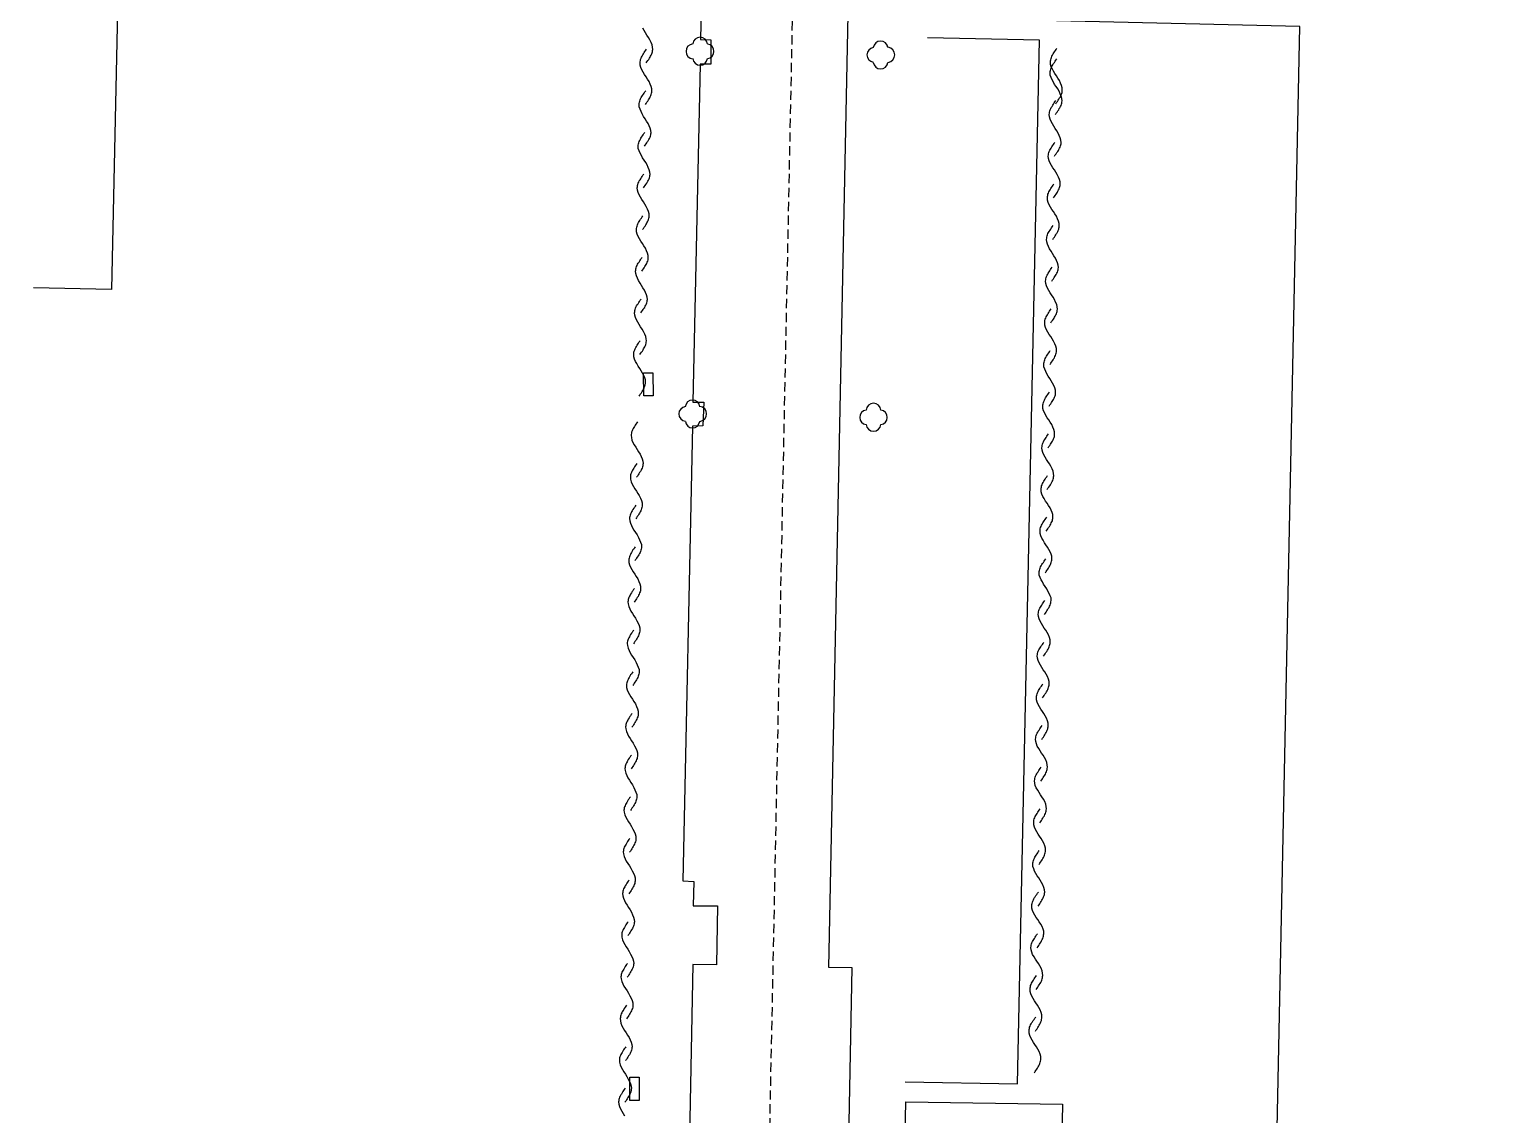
# Model space of a CAD drawing. Header units: millimetres. Extents: x 107999 to 109001, y 146999 to 148001.
# Drawn here: x 108138.5 to 108217.6, y 147233.4 to 147292 of the extents above; entities that cross this region are included whole.
import ezdxf

# ---------------------------------------------------------------- set-up
doc = ezdxf.new("R2010")
doc.units = ezdxf.units.MM
doc.linetypes.add('DASHED', pattern=[0.75, 0.5, -0.25])
for name, color, linetype in [('W0001', 6, 'DASHED'), ('W0008', 7, 'CONTINUOUS'), ('W0100', 7, 'CONTINUOUS'), ('W0300', 7, 'CONTINUOUS'), ('W0310', 3, 'CONTINUOUS'), ('W0471', 7, 'CONTINUOUS')]:
    doc.layers.add(name, color=color, linetype=linetype)

msp = doc.modelspace()

# ---------------------------------------------------------------- linework, layer by layer
at = {"layer": 'W0001', "flags": 128}
msp.add_lwpolyline([(108187.445, 147417.219), (108185.586, 147414.125), (108184.203, 147411.375), (108182.195, 147404.688), (108180.789, 147395.078), (108180.648, 147340.438), (108178.625, 147241.438), (108177.969, 147209.859), (108177.188, 147170.172), (108176.664, 147146.641), (108176.543, 147140.368), (108175.898, 147106.844)], dxfattribs=at)
at = {"layer": 'W0008'}
for points in [[(108180.477, 147184.844), (108181, 147209.828), (108182.289, 147209.797), (108182.914, 147241.359), (108181.656, 147241.375), (108183.266, 147321.266), (108185.156, 147321.203), (108185.414, 147333.156), (108183.523, 147333.188), (108183.68, 147340.328), (108184.914, 147340.266), (108183.68, 147340.328), (108184.93, 147340.266), (108185.586, 147371.641), (108186.188, 147371.625), (108186.672, 147395.016)], [(108175.109, 147309.922), (108174.711, 147291.484), (108175.281, 147291.469), (108175.273, 147290.156), (108174.695, 147290.156), (108174.297, 147271.906), (108174.891, 147271.891), (108174.836, 147270.625), (108174.281, 147270.609), (108173.766, 147246.047), (108174.352, 147246.016), (108174.32, 147244.703), (108175.633, 147244.703), (108175.586, 147241.516), (108174.312, 147241.531), (108173.688, 147209.953)], [(108185.766, 147235.188), (108191.836, 147235.094), (108193.023, 147291.453), (108186.969, 147291.578)]]:
    msp.add_lwpolyline(points, dxfattribs=at)
at = {"layer": 'W0100'}
for points in [[(108190.461, 147216.922), (108185.461, 147217.031), (108185.812, 147234.109), (108194.266, 147233.984), (108194.172, 147229.422), (108205.789, 147229.188), (108207.086, 147292.188), (108187, 147292.656), (108187.383, 147311.281), (108200.266, 147310.984), (108200.164, 147306.031), (108214.836, 147305.719), (108215.016, 147321.078), (108212.078, 147321.109), (108212.555, 147360.688), (108217.555, 147360.625)], [(108138.469, 147321.766), (108143.461, 147321.672), (108143.227, 147310.594), (108143.602, 147310.594), (108142.914, 147277.984), (108138.701, 147278.077)]]:
    msp.add_lwpolyline(points, dxfattribs=at)
at = {"layer": 'W0300'}
for centre, radius, start, end in [((108174.344, 147290.844), 0.409, 96.5819, 263.4181), ((108174.695, 147291.203), 0.401, 6.7098, 173.2902), ((108175.047, 147290.844), 0.393, 276.8428, 83.1572), ((108184.445, 147291), 0.401, 6.7098, 173.2902), ((108174.695, 147290.5), 0.401, 186.7098, 353.2902), ((108184.094, 147290.656), 0.393, 96.8428, 263.1572), ((108184.797, 147290.656), 0.409, 276.5819, 83.4181), ((108184.445, 147290.297), 0.401, 186.7098, 353.2902), ((108173.938, 147271.266), 0.393, 95.7106, 264.2894), ((108174.289, 147271.609), 0.401, 6.7098, 173.2902), ((108174.641, 147271.266), 0.409, 276.5819, 83.4181), ((108183.711, 147271.078), 0.393, 96.8428, 263.1572), ((108184.062, 147271.438), 0.4, 4.4846, 175.5154), ((108184.414, 147271.078), 0.393, 276.8428, 83.1572), ((108174.289, 147270.906), 0.393, 186.8428, 353.1572), ((108184.062, 147270.734), 0.401, 186.7098, 353.2902)]:
    msp.add_arc(centre, radius, start, end, dxfattribs=at)
at = {"layer": 'W0310'}
for points in [[(108171.789, 147290.219), (108171.828, 147290.281), (108171.875, 147290.344), (108171.922, 147290.406), (108171.961, 147290.469), (108171.992, 147290.531), (108172.023, 147290.578), (108172.055, 147290.641), (108172.086, 147290.703), (108172.109, 147290.766), (108172.125, 147290.828), (108172.133, 147290.891), (108172.141, 147290.953), (108172.133, 147291.078), (108172.102, 147291.203), (108172.047, 147291.328), (108171.984, 147291.469), (108171.906, 147291.594), (108171.828, 147291.719), (108171.742, 147291.844), (108171.672, 147291.969), (108171.602, 147292.094)], [(108171.742, 147287.969), (108171.781, 147288.031), (108171.828, 147288.094), (108171.875, 147288.156), (108171.914, 147288.219), (108171.945, 147288.281), (108171.977, 147288.328), (108172.008, 147288.391), (108172.039, 147288.453), (108172.062, 147288.516), (108172.078, 147288.578), (108172.086, 147288.641), (108172.094, 147288.703), (108172.086, 147288.828), (108172.055, 147288.953), (108172, 147289.078), (108171.938, 147289.219), (108171.859, 147289.344), (108171.781, 147289.469), (108171.695, 147289.594), (108171.625, 147289.719), (108171.555, 147289.844), (108171.5, 147289.969), (108171.461, 147290.094), (108171.453, 147290.219), (108171.461, 147290.281), (108171.469, 147290.344), (108171.484, 147290.406), (108171.508, 147290.469), (108171.531, 147290.531), (108171.562, 147290.594), (108171.602, 147290.656), (108171.641, 147290.719), (108171.68, 147290.781), (108171.719, 147290.844), (108171.758, 147290.906), (108171.805, 147290.969)], [(108193.891, 147287.438), (108193.93, 147287.5), (108193.977, 147287.562), (108194.023, 147287.625), (108194.062, 147287.688), (108194.094, 147287.75), (108194.125, 147287.797), (108194.156, 147287.859), (108194.188, 147287.922), (108194.211, 147287.984), (108194.227, 147288.047), (108194.234, 147288.109), (108194.242, 147288.172), (108194.234, 147288.297), (108194.203, 147288.422), (108194.148, 147288.547), (108194.086, 147288.688), (108194.008, 147288.812), (108193.93, 147288.938), (108193.844, 147289.062), (108193.773, 147289.188), (108193.703, 147289.312), (108193.648, 147289.438), (108193.609, 147289.562), (108193.602, 147289.688), (108193.609, 147289.75), (108193.617, 147289.812), (108193.633, 147289.875), (108193.656, 147289.938), (108193.68, 147290), (108193.711, 147290.062), (108193.75, 147290.125), (108193.789, 147290.188), (108193.828, 147290.25), (108193.867, 147290.312), (108193.906, 147290.375), (108193.953, 147290.438)], [(108193.906, 147288.016), (108193.945, 147288.078), (108193.992, 147288.141), (108194.039, 147288.203), (108194.078, 147288.266), (108194.109, 147288.328), (108194.141, 147288.375), (108194.172, 147288.438), (108194.203, 147288.5), (108194.227, 147288.562), (108194.242, 147288.625), (108194.25, 147288.688), (108194.258, 147288.75), (108194.25, 147288.875), (108194.219, 147289), (108194.164, 147289.125), (108194.102, 147289.266), (108194.023, 147289.391), (108193.945, 147289.516), (108193.859, 147289.641), (108193.789, 147289.766), (108193.719, 147289.891), (108193.664, 147290.016), (108193.625, 147290.141), (108193.617, 147290.266), (108193.625, 147290.328), (108193.633, 147290.391), (108193.648, 147290.453), (108193.672, 147290.516), (108193.695, 147290.578), (108193.727, 147290.641), (108193.766, 147290.703), (108193.805, 147290.766), (108193.844, 147290.828), (108193.883, 147290.891), (108193.922, 147290.953), (108193.969, 147291.016)], [(108171.688, 147285.719), (108171.727, 147285.781), (108171.781, 147285.844), (108171.82, 147285.906), (108171.859, 147285.969), (108171.898, 147286.016), (108171.93, 147286.078), (108171.961, 147286.141), (108171.992, 147286.203), (108172.016, 147286.266), (108172.031, 147286.328), (108172.039, 147286.391), (108172.047, 147286.453), (108172.031, 147286.578), (108172, 147286.703), (108171.945, 147286.828), (108171.883, 147286.953), (108171.805, 147287.078), (108171.727, 147287.203), (108171.648, 147287.328), (108171.57, 147287.469), (108171.508, 147287.594), (108171.453, 147287.719), (108171.414, 147287.844), (108171.406, 147287.969), (108171.414, 147288.031), (108171.422, 147288.094), (108171.438, 147288.156), (108171.461, 147288.219), (108171.484, 147288.281), (108171.516, 147288.344), (108171.555, 147288.406), (108171.594, 147288.469), (108171.633, 147288.531), (108171.672, 147288.594), (108171.711, 147288.656), (108171.758, 147288.719)], [(108193.836, 147285.188), (108193.875, 147285.25), (108193.93, 147285.312), (108193.969, 147285.375), (108194.008, 147285.438), (108194.047, 147285.484), (108194.078, 147285.547), (108194.109, 147285.609), (108194.141, 147285.672), (108194.164, 147285.734), (108194.18, 147285.797), (108194.188, 147285.859), (108194.195, 147285.922), (108194.18, 147286.047), (108194.148, 147286.172), (108194.094, 147286.297), (108194.031, 147286.422), (108193.953, 147286.547), (108193.875, 147286.672), (108193.797, 147286.797), (108193.719, 147286.938), (108193.656, 147287.062), (108193.602, 147287.188), (108193.562, 147287.312), (108193.555, 147287.438), (108193.562, 147287.5), (108193.57, 147287.562), (108193.586, 147287.625), (108193.609, 147287.688), (108193.633, 147287.75), (108193.664, 147287.812), (108193.703, 147287.875), (108193.742, 147287.938), (108193.781, 147288), (108193.82, 147288.062), (108193.859, 147288.125), (108193.906, 147288.188)], [(108171.641, 147283.469), (108171.68, 147283.531), (108171.727, 147283.594), (108171.773, 147283.656), (108171.812, 147283.719), (108171.844, 147283.766), (108171.875, 147283.828), (108171.906, 147283.891), (108171.938, 147283.953), (108171.961, 147284.016), (108171.977, 147284.078), (108171.984, 147284.141), (108171.992, 147284.203), (108171.984, 147284.328), (108171.953, 147284.453), (108171.898, 147284.578), (108171.836, 147284.719), (108171.758, 147284.844), (108171.68, 147284.969), (108171.594, 147285.094), (108171.523, 147285.219), (108171.453, 147285.344), (108171.398, 147285.469), (108171.359, 147285.594), (108171.352, 147285.719), (108171.359, 147285.781), (108171.367, 147285.844), (108171.383, 147285.906), (108171.406, 147285.969), (108171.438, 147286.031), (108171.469, 147286.094), (108171.5, 147286.156), (108171.539, 147286.219), (108171.578, 147286.281), (108171.625, 147286.344), (108171.664, 147286.406), (108171.711, 147286.469)], [(108193.789, 147282.938), (108193.828, 147283), (108193.875, 147283.062), (108193.922, 147283.125), (108193.961, 147283.188), (108193.992, 147283.234), (108194.023, 147283.297), (108194.055, 147283.359), (108194.086, 147283.422), (108194.109, 147283.484), (108194.125, 147283.547), (108194.133, 147283.609), (108194.141, 147283.672), (108194.133, 147283.797), (108194.102, 147283.922), (108194.047, 147284.047), (108193.984, 147284.188), (108193.906, 147284.312), (108193.828, 147284.438), (108193.742, 147284.562), (108193.672, 147284.688), (108193.602, 147284.812), (108193.547, 147284.938), (108193.508, 147285.062), (108193.5, 147285.188), (108193.508, 147285.25), (108193.516, 147285.312), (108193.531, 147285.375), (108193.555, 147285.438), (108193.586, 147285.5), (108193.617, 147285.562), (108193.648, 147285.625), (108193.688, 147285.688), (108193.727, 147285.75), (108193.773, 147285.812), (108193.812, 147285.875), (108193.859, 147285.938)], [(108171.594, 147281.219), (108171.633, 147281.281), (108171.68, 147281.344), (108171.727, 147281.406), (108171.766, 147281.469), (108171.797, 147281.531), (108171.828, 147281.578), (108171.859, 147281.641), (108171.891, 147281.703), (108171.914, 147281.766), (108171.93, 147281.828), (108171.938, 147281.891), (108171.945, 147281.953), (108171.938, 147282.078), (108171.906, 147282.203), (108171.852, 147282.328), (108171.789, 147282.469), (108171.711, 147282.594), (108171.633, 147282.719), (108171.547, 147282.844), (108171.477, 147282.969), (108171.406, 147283.094), (108171.352, 147283.219), (108171.312, 147283.344), (108171.305, 147283.469), (108171.312, 147283.531), (108171.32, 147283.594), (108171.336, 147283.656), (108171.359, 147283.719), (108171.383, 147283.781), (108171.414, 147283.844), (108171.453, 147283.906), (108171.492, 147283.969), (108171.531, 147284.031), (108171.57, 147284.094), (108171.609, 147284.156), (108171.656, 147284.219)], [(108193.742, 147280.688), (108193.781, 147280.75), (108193.828, 147280.812), (108193.875, 147280.875), (108193.914, 147280.938), (108193.945, 147281), (108193.977, 147281.047), (108194.008, 147281.109), (108194.039, 147281.172), (108194.062, 147281.234), (108194.078, 147281.297), (108194.086, 147281.359), (108194.094, 147281.422), (108194.086, 147281.547), (108194.055, 147281.672), (108194, 147281.797), (108193.938, 147281.938), (108193.859, 147282.062), (108193.781, 147282.188), (108193.695, 147282.312), (108193.625, 147282.438), (108193.555, 147282.562), (108193.5, 147282.688), (108193.461, 147282.812), (108193.453, 147282.938), (108193.461, 147283), (108193.469, 147283.062), (108193.484, 147283.125), (108193.508, 147283.188), (108193.531, 147283.25), (108193.562, 147283.312), (108193.602, 147283.375), (108193.641, 147283.438), (108193.68, 147283.5), (108193.719, 147283.562), (108193.758, 147283.625), (108193.805, 147283.688)], [(108171.547, 147278.969), (108171.586, 147279.031), (108171.633, 147279.094), (108171.68, 147279.156), (108171.719, 147279.219), (108171.75, 147279.281), (108171.781, 147279.328), (108171.812, 147279.391), (108171.844, 147279.453), (108171.867, 147279.516), (108171.883, 147279.578), (108171.891, 147279.641), (108171.898, 147279.703), (108171.891, 147279.828), (108171.859, 147279.953), (108171.805, 147280.078), (108171.742, 147280.219), (108171.664, 147280.344), (108171.586, 147280.469), (108171.5, 147280.594), (108171.43, 147280.719), (108171.359, 147280.844), (108171.305, 147280.969), (108171.266, 147281.094), (108171.258, 147281.219), (108171.266, 147281.281), (108171.273, 147281.344), (108171.289, 147281.406), (108171.312, 147281.469), (108171.336, 147281.531), (108171.367, 147281.594), (108171.406, 147281.656), (108171.445, 147281.719), (108171.484, 147281.781), (108171.523, 147281.844), (108171.562, 147281.906), (108171.609, 147281.969)], [(108193.688, 147278.438), (108193.727, 147278.5), (108193.781, 147278.562), (108193.82, 147278.625), (108193.859, 147278.688), (108193.898, 147278.734), (108193.93, 147278.797), (108193.961, 147278.859), (108193.992, 147278.922), (108194.016, 147278.984), (108194.031, 147279.047), (108194.039, 147279.109), (108194.047, 147279.172), (108194.031, 147279.297), (108194, 147279.422), (108193.945, 147279.547), (108193.883, 147279.672), (108193.805, 147279.797), (108193.727, 147279.922), (108193.648, 147280.047), (108193.57, 147280.188), (108193.508, 147280.312), (108193.453, 147280.438), (108193.414, 147280.562), (108193.406, 147280.688), (108193.414, 147280.75), (108193.422, 147280.812), (108193.438, 147280.875), (108193.461, 147280.938), (108193.484, 147281), (108193.516, 147281.062), (108193.555, 147281.125), (108193.594, 147281.188), (108193.633, 147281.25), (108193.672, 147281.312), (108193.711, 147281.375), (108193.758, 147281.438)], [(108171.492, 147276.719), (108171.531, 147276.781), (108171.586, 147276.844), (108171.625, 147276.906), (108171.664, 147276.969), (108171.703, 147277.016), (108171.734, 147277.078), (108171.766, 147277.141), (108171.797, 147277.203), (108171.82, 147277.266), (108171.836, 147277.328), (108171.844, 147277.391), (108171.852, 147277.453), (108171.836, 147277.578), (108171.805, 147277.703), (108171.75, 147277.828), (108171.688, 147277.953), (108171.609, 147278.078), (108171.531, 147278.203), (108171.453, 147278.328), (108171.375, 147278.469), (108171.312, 147278.594), (108171.258, 147278.719), (108171.219, 147278.844), (108171.211, 147278.969), (108171.219, 147279.031), (108171.227, 147279.094), (108171.242, 147279.156), (108171.266, 147279.219), (108171.289, 147279.281), (108171.32, 147279.344), (108171.359, 147279.406), (108171.398, 147279.469), (108171.438, 147279.531), (108171.477, 147279.594), (108171.516, 147279.656), (108171.562, 147279.719)], [(108193.641, 147276.188), (108193.68, 147276.25), (108193.727, 147276.312), (108193.773, 147276.375), (108193.812, 147276.438), (108193.844, 147276.484), (108193.875, 147276.547), (108193.906, 147276.609), (108193.938, 147276.672), (108193.961, 147276.734), (108193.977, 147276.797), (108193.984, 147276.859), (108193.992, 147276.922), (108193.984, 147277.047), (108193.953, 147277.172), (108193.898, 147277.297), (108193.836, 147277.438), (108193.758, 147277.562), (108193.68, 147277.688), (108193.594, 147277.812), (108193.523, 147277.938), (108193.453, 147278.062), (108193.398, 147278.188), (108193.359, 147278.312), (108193.352, 147278.438), (108193.359, 147278.5), (108193.367, 147278.562), (108193.383, 147278.625), (108193.406, 147278.688), (108193.438, 147278.75), (108193.469, 147278.812), (108193.5, 147278.875), (108193.539, 147278.938), (108193.578, 147279), (108193.625, 147279.062), (108193.664, 147279.125), (108193.711, 147279.188)], [(108171.445, 147274.469), (108171.484, 147274.531), (108171.531, 147274.594), (108171.578, 147274.656), (108171.617, 147274.719), (108171.648, 147274.781), (108171.68, 147274.828), (108171.711, 147274.891), (108171.742, 147274.953), (108171.766, 147275.016), (108171.781, 147275.078), (108171.789, 147275.141), (108171.797, 147275.203), (108171.789, 147275.328), (108171.758, 147275.453), (108171.703, 147275.578), (108171.641, 147275.719), (108171.562, 147275.844), (108171.484, 147275.969), (108171.398, 147276.094), (108171.328, 147276.219), (108171.258, 147276.344), (108171.203, 147276.469), (108171.164, 147276.594), (108171.156, 147276.719), (108171.164, 147276.781), (108171.172, 147276.844), (108171.188, 147276.906), (108171.211, 147276.969), (108171.234, 147277.031), (108171.266, 147277.094), (108171.305, 147277.156), (108171.344, 147277.219), (108171.383, 147277.281), (108171.422, 147277.344), (108171.461, 147277.406), (108171.508, 147277.469)], [(108193.594, 147273.938), (108193.633, 147274), (108193.68, 147274.062), (108193.727, 147274.125), (108193.766, 147274.188), (108193.797, 147274.25), (108193.828, 147274.297), (108193.859, 147274.359), (108193.891, 147274.422), (108193.914, 147274.484), (108193.93, 147274.547), (108193.938, 147274.609), (108193.945, 147274.672), (108193.938, 147274.797), (108193.906, 147274.922), (108193.852, 147275.047), (108193.789, 147275.188), (108193.711, 147275.312), (108193.633, 147275.438), (108193.547, 147275.562), (108193.477, 147275.688), (108193.406, 147275.812), (108193.352, 147275.938), (108193.312, 147276.062), (108193.305, 147276.188), (108193.312, 147276.25), (108193.32, 147276.312), (108193.336, 147276.375), (108193.359, 147276.438), (108193.383, 147276.5), (108193.414, 147276.562), (108193.453, 147276.625), (108193.492, 147276.688), (108193.531, 147276.75), (108193.57, 147276.812), (108193.609, 147276.875), (108193.656, 147276.938)], [(108171.398, 147272.219), (108171.445, 147272.281), (108171.484, 147272.344), (108171.523, 147272.406), (108171.562, 147272.469), (108171.602, 147272.531), (108171.641, 147272.594), (108171.672, 147272.656), (108171.695, 147272.719), (108171.719, 147272.781), (108171.734, 147272.844), (108171.742, 147272.906), (108171.75, 147272.969), (108171.75, 147273.109), (108171.711, 147273.219), (108171.656, 147273.344), (108171.586, 147273.469), (108171.516, 147273.594), (108171.438, 147273.719), (108171.352, 147273.844), (108171.281, 147273.984), (108171.211, 147274.094), (108171.156, 147274.219), (108171.117, 147274.344), (108171.109, 147274.469), (108171.117, 147274.531), (108171.125, 147274.594), (108171.141, 147274.656), (108171.164, 147274.719), (108171.188, 147274.781), (108171.219, 147274.844), (108171.258, 147274.906), (108171.297, 147274.969), (108171.336, 147275.031), (108171.375, 147275.094), (108171.414, 147275.156), (108171.461, 147275.219)], [(108193.539, 147271.688), (108193.578, 147271.75), (108193.633, 147271.812), (108193.672, 147271.875), (108193.711, 147271.938), (108193.75, 147271.984), (108193.781, 147272.047), (108193.812, 147272.109), (108193.844, 147272.172), (108193.867, 147272.234), (108193.883, 147272.297), (108193.891, 147272.359), (108193.898, 147272.422), (108193.883, 147272.547), (108193.852, 147272.672), (108193.797, 147272.797), (108193.734, 147272.922), (108193.656, 147273.047), (108193.578, 147273.172), (108193.5, 147273.297), (108193.422, 147273.438), (108193.359, 147273.562), (108193.305, 147273.688), (108193.266, 147273.812), (108193.258, 147273.938), (108193.266, 147274), (108193.273, 147274.062), (108193.289, 147274.125), (108193.312, 147274.188), (108193.336, 147274.25), (108193.367, 147274.312), (108193.406, 147274.375), (108193.445, 147274.438), (108193.484, 147274.5), (108193.523, 147274.562), (108193.562, 147274.625), (108193.609, 147274.688)], [(108193.492, 147269.438), (108193.531, 147269.5), (108193.578, 147269.562), (108193.625, 147269.625), (108193.664, 147269.688), (108193.695, 147269.734), (108193.727, 147269.797), (108193.758, 147269.859), (108193.789, 147269.922), (108193.812, 147269.984), (108193.828, 147270.047), (108193.836, 147270.109), (108193.844, 147270.172), (108193.836, 147270.297), (108193.805, 147270.422), (108193.75, 147270.547), (108193.688, 147270.688), (108193.609, 147270.812), (108193.531, 147270.938), (108193.445, 147271.062), (108193.375, 147271.188), (108193.305, 147271.312), (108193.25, 147271.438), (108193.211, 147271.562), (108193.203, 147271.688), (108193.211, 147271.75), (108193.219, 147271.812), (108193.234, 147271.875), (108193.258, 147271.938), (108193.289, 147272), (108193.32, 147272.062), (108193.352, 147272.125), (108193.391, 147272.188), (108193.43, 147272.25), (108193.477, 147272.312), (108193.516, 147272.375), (108193.562, 147272.438)], [(108171.32, 147270.844), (108171.281, 147270.781), (108171.227, 147270.719), (108171.188, 147270.656), (108171.156, 147270.594), (108171.117, 147270.531), (108171.078, 147270.469), (108171.047, 147270.406), (108171.023, 147270.344), (108171, 147270.281), (108170.984, 147270.219), (108170.977, 147270.156), (108170.969, 147270.094), (108170.984, 147269.984), (108171.016, 147269.844), (108171.07, 147269.719), (108171.141, 147269.594), (108171.219, 147269.469), (108171.297, 147269.344), (108171.375, 147269.219), (108171.453, 147269.094), (108171.516, 147268.969), (108171.57, 147268.844), (108171.609, 147268.719), (108171.617, 147268.594), (108171.609, 147268.531), (108171.602, 147268.469), (108171.586, 147268.406), (108171.562, 147268.344), (108171.539, 147268.281), (108171.508, 147268.219), (108171.469, 147268.156), (108171.43, 147268.094), (108171.391, 147268.031), (108171.352, 147267.969), (108171.312, 147267.906), (108171.266, 147267.844)], [(108193.445, 147267.188), (108193.484, 147267.25), (108193.531, 147267.312), (108193.578, 147267.375), (108193.617, 147267.438), (108193.648, 147267.5), (108193.68, 147267.547), (108193.711, 147267.609), (108193.742, 147267.672), (108193.766, 147267.734), (108193.781, 147267.797), (108193.789, 147267.859), (108193.797, 147267.922), (108193.789, 147268.047), (108193.758, 147268.172), (108193.703, 147268.297), (108193.641, 147268.438), (108193.562, 147268.562), (108193.484, 147268.688), (108193.398, 147268.812), (108193.328, 147268.938), (108193.258, 147269.062), (108193.203, 147269.188), (108193.164, 147269.312), (108193.156, 147269.438), (108193.164, 147269.5), (108193.172, 147269.562), (108193.188, 147269.625), (108193.211, 147269.688), (108193.234, 147269.75), (108193.266, 147269.812), (108193.305, 147269.875), (108193.344, 147269.938), (108193.383, 147270), (108193.422, 147270.062), (108193.461, 147270.125), (108193.508, 147270.188)], [(108171.281, 147268.594), (108171.242, 147268.531), (108171.188, 147268.469), (108171.148, 147268.406), (108171.117, 147268.344), (108171.078, 147268.281), (108171.039, 147268.219), (108171.008, 147268.156), (108170.984, 147268.094), (108170.961, 147268.031), (108170.945, 147267.969), (108170.938, 147267.906), (108170.93, 147267.844), (108170.945, 147267.734), (108170.977, 147267.594), (108171.031, 147267.469), (108171.102, 147267.344), (108171.172, 147267.219), (108171.258, 147267.094), (108171.336, 147266.969), (108171.414, 147266.859), (108171.469, 147266.719), (108171.523, 147266.594), (108171.562, 147266.469), (108171.57, 147266.344), (108171.562, 147266.281), (108171.555, 147266.219), (108171.539, 147266.156), (108171.516, 147266.094), (108171.492, 147266.031), (108171.461, 147265.969), (108171.422, 147265.906), (108171.383, 147265.844), (108171.344, 147265.781), (108171.305, 147265.719), (108171.266, 147265.656), (108171.219, 147265.594)], [(108193.391, 147264.938), (108193.438, 147265), (108193.477, 147265.062), (108193.516, 147265.125), (108193.562, 147265.188), (108193.602, 147265.25), (108193.633, 147265.312), (108193.664, 147265.375), (108193.695, 147265.438), (108193.719, 147265.5), (108193.734, 147265.562), (108193.742, 147265.625), (108193.75, 147265.688), (108193.75, 147265.828), (108193.711, 147265.938), (108193.656, 147266.062), (108193.594, 147266.188), (108193.516, 147266.312), (108193.438, 147266.438), (108193.352, 147266.562), (108193.281, 147266.703), (108193.211, 147266.812), (108193.156, 147266.938), (108193.117, 147267.062), (108193.109, 147267.188), (108193.117, 147267.25), (108193.125, 147267.312), (108193.141, 147267.375), (108193.164, 147267.438), (108193.188, 147267.5), (108193.219, 147267.562), (108193.258, 147267.625), (108193.297, 147267.688), (108193.336, 147267.75), (108193.375, 147267.812), (108193.414, 147267.875), (108193.461, 147267.938)], [(108171.234, 147266.344), (108171.188, 147266.281), (108171.148, 147266.219), (108171.109, 147266.172), (108171.07, 147266.109), (108171.031, 147266.031), (108171, 147265.984), (108170.969, 147265.922), (108170.938, 147265.859), (108170.914, 147265.797), (108170.898, 147265.734), (108170.891, 147265.672), (108170.883, 147265.609), (108170.898, 147265.5), (108170.93, 147265.359), (108170.984, 147265.234), (108171.047, 147265.109), (108171.125, 147264.984), (108171.211, 147264.859), (108171.289, 147264.734), (108171.367, 147264.594), (108171.43, 147264.469), (108171.484, 147264.344), (108171.523, 147264.219), (108171.531, 147264.094), (108171.523, 147264.031), (108171.516, 147263.969), (108171.5, 147263.906), (108171.477, 147263.844), (108171.453, 147263.781), (108171.422, 147263.719), (108171.383, 147263.656), (108171.344, 147263.594), (108171.305, 147263.531), (108171.266, 147263.469), (108171.227, 147263.406), (108171.18, 147263.344)], [(108193.344, 147262.688), (108193.391, 147262.75), (108193.43, 147262.812), (108193.469, 147262.875), (108193.508, 147262.938), (108193.547, 147263), (108193.586, 147263.062), (108193.617, 147263.125), (108193.641, 147263.188), (108193.664, 147263.25), (108193.68, 147263.312), (108193.688, 147263.375), (108193.695, 147263.438), (108193.695, 147263.578), (108193.656, 147263.688), (108193.602, 147263.812), (108193.531, 147263.938), (108193.461, 147264.062), (108193.375, 147264.188), (108193.297, 147264.312), (108193.227, 147264.453), (108193.148, 147264.562), (108193.102, 147264.688), (108193.062, 147264.812), (108193.055, 147264.938), (108193.062, 147265), (108193.07, 147265.062), (108193.086, 147265.125), (108193.109, 147265.188), (108193.141, 147265.25), (108193.172, 147265.312), (108193.203, 147265.375), (108193.242, 147265.438), (108193.281, 147265.5), (108193.328, 147265.562), (108193.367, 147265.625), (108193.414, 147265.688)], [(108171.195, 147264.094), (108171.148, 147264.031), (108171.109, 147263.969), (108171.07, 147263.922), (108171.031, 147263.859), (108170.992, 147263.781), (108170.961, 147263.734), (108170.93, 147263.672), (108170.898, 147263.609), (108170.875, 147263.547), (108170.859, 147263.484), (108170.852, 147263.422), (108170.844, 147263.359), (108170.852, 147263.234), (108170.891, 147263.109), (108170.945, 147262.984), (108171.008, 147262.859), (108171.086, 147262.734), (108171.164, 147262.609), (108171.242, 147262.484), (108171.328, 147262.359), (108171.383, 147262.219), (108171.438, 147262.094), (108171.477, 147261.969), (108171.484, 147261.844), (108171.477, 147261.781), (108171.469, 147261.719), (108171.453, 147261.656), (108171.43, 147261.594), (108171.406, 147261.531), (108171.375, 147261.469), (108171.344, 147261.406), (108171.305, 147261.344), (108171.266, 147261.281), (108171.227, 147261.219), (108171.18, 147261.156), (108171.141, 147261.094)], [(108193.297, 147260.438), (108193.344, 147260.5), (108193.383, 147260.562), (108193.422, 147260.625), (108193.461, 147260.688), (108193.5, 147260.75), (108193.539, 147260.812), (108193.57, 147260.875), (108193.594, 147260.938), (108193.617, 147261), (108193.633, 147261.062), (108193.641, 147261.125), (108193.648, 147261.188), (108193.648, 147261.328), (108193.609, 147261.438), (108193.555, 147261.562), (108193.484, 147261.688), (108193.414, 147261.812), (108193.336, 147261.938), (108193.25, 147262.062), (108193.18, 147262.203), (108193.109, 147262.312), (108193.055, 147262.438), (108193.016, 147262.562), (108193.008, 147262.688), (108193.016, 147262.75), (108193.023, 147262.812), (108193.039, 147262.875), (108193.062, 147262.938), (108193.086, 147263), (108193.117, 147263.062), (108193.156, 147263.125), (108193.195, 147263.188), (108193.234, 147263.25), (108193.273, 147263.312), (108193.312, 147263.375), (108193.359, 147263.438)], [(108171.148, 147261.844), (108171.102, 147261.781), (108171.062, 147261.719), (108171.023, 147261.672), (108170.984, 147261.609), (108170.945, 147261.531), (108170.914, 147261.484), (108170.883, 147261.422), (108170.852, 147261.359), (108170.828, 147261.297), (108170.812, 147261.234), (108170.805, 147261.172), (108170.797, 147261.109), (108170.812, 147261), (108170.844, 147260.859), (108170.898, 147260.734), (108170.961, 147260.609), (108171.039, 147260.484), (108171.125, 147260.359), (108171.203, 147260.234), (108171.281, 147260.094), (108171.344, 147259.969), (108171.398, 147259.844), (108171.438, 147259.719), (108171.445, 147259.594), (108171.438, 147259.531), (108171.43, 147259.469), (108171.414, 147259.406), (108171.391, 147259.344), (108171.367, 147259.281), (108171.336, 147259.219), (108171.297, 147259.156), (108171.258, 147259.094), (108171.219, 147259.031), (108171.18, 147258.969), (108171.141, 147258.906), (108171.094, 147258.844)], [(108193.25, 147258.188), (108193.297, 147258.25), (108193.336, 147258.312), (108193.375, 147258.375), (108193.414, 147258.438), (108193.453, 147258.5), (108193.492, 147258.562), (108193.523, 147258.625), (108193.547, 147258.688), (108193.57, 147258.75), (108193.586, 147258.812), (108193.594, 147258.875), (108193.602, 147258.938), (108193.594, 147259.062), (108193.562, 147259.188), (108193.508, 147259.328), (108193.438, 147259.453), (108193.367, 147259.578), (108193.281, 147259.703), (108193.203, 147259.828), (108193.133, 147259.953), (108193.055, 147260.078), (108193.008, 147260.203), (108192.969, 147260.328), (108192.961, 147260.453), (108192.969, 147260.516), (108192.977, 147260.578), (108192.992, 147260.641), (108193.016, 147260.703), (108193.047, 147260.766), (108193.078, 147260.828), (108193.109, 147260.875), (108193.148, 147260.938), (108193.188, 147261), (108193.227, 147261.062), (108193.266, 147261.125), (108193.312, 147261.188)], [(108171.109, 147259.594), (108171.062, 147259.531), (108171.023, 147259.469), (108170.984, 147259.422), (108170.945, 147259.359), (108170.906, 147259.281), (108170.875, 147259.234), (108170.844, 147259.172), (108170.812, 147259.109), (108170.789, 147259.047), (108170.773, 147258.984), (108170.766, 147258.922), (108170.758, 147258.859), (108170.773, 147258.75), (108170.805, 147258.609), (108170.859, 147258.484), (108170.922, 147258.359), (108171, 147258.234), (108171.086, 147258.109), (108171.164, 147257.984), (108171.242, 147257.844), (108171.305, 147257.719), (108171.359, 147257.594), (108171.398, 147257.469), (108171.406, 147257.344), (108171.398, 147257.281), (108171.391, 147257.219), (108171.375, 147257.156), (108171.352, 147257.094), (108171.328, 147257.031), (108171.297, 147256.969), (108171.258, 147256.906), (108171.219, 147256.844), (108171.18, 147256.781), (108171.141, 147256.719), (108171.102, 147256.656), (108171.055, 147256.594)], [(108193.195, 147255.938), (108193.242, 147256), (108193.281, 147256.062), (108193.32, 147256.125), (108193.359, 147256.188), (108193.398, 147256.25), (108193.438, 147256.312), (108193.469, 147256.375), (108193.492, 147256.438), (108193.516, 147256.5), (108193.531, 147256.562), (108193.539, 147256.625), (108193.547, 147256.688), (108193.539, 147256.812), (108193.508, 147256.938), (108193.453, 147257.078), (108193.383, 147257.203), (108193.305, 147257.328), (108193.227, 147257.453), (108193.148, 147257.578), (108193.078, 147257.703), (108193, 147257.828), (108192.945, 147257.953), (108192.914, 147258.078), (108192.906, 147258.203), (108192.914, 147258.266), (108192.922, 147258.328), (108192.938, 147258.391), (108192.961, 147258.453), (108192.992, 147258.516), (108193.023, 147258.578), (108193.055, 147258.641), (108193.094, 147258.688), (108193.133, 147258.75), (108193.18, 147258.812), (108193.219, 147258.875), (108193.266, 147258.938)], [(108171.07, 147257.344), (108171.023, 147257.281), (108170.984, 147257.219), (108170.945, 147257.172), (108170.906, 147257.109), (108170.867, 147257.031), (108170.836, 147256.984), (108170.805, 147256.922), (108170.773, 147256.859), (108170.75, 147256.797), (108170.734, 147256.734), (108170.727, 147256.672), (108170.719, 147256.609), (108170.727, 147256.484), (108170.766, 147256.359), (108170.82, 147256.234), (108170.883, 147256.109), (108170.961, 147255.984), (108171.039, 147255.859), (108171.125, 147255.734), (108171.203, 147255.609), (108171.258, 147255.469), (108171.312, 147255.344), (108171.352, 147255.219), (108171.359, 147255.094), (108171.352, 147255.031), (108171.344, 147254.969), (108171.328, 147254.906), (108171.305, 147254.844), (108171.281, 147254.781), (108171.25, 147254.719), (108171.211, 147254.656), (108171.172, 147254.594), (108171.133, 147254.531), (108171.094, 147254.469), (108171.055, 147254.406), (108171.008, 147254.344)], [(108193.148, 147253.688), (108193.195, 147253.75), (108193.234, 147253.812), (108193.273, 147253.875), (108193.312, 147253.938), (108193.352, 147254), (108193.391, 147254.062), (108193.422, 147254.125), (108193.445, 147254.188), (108193.469, 147254.25), (108193.484, 147254.312), (108193.492, 147254.375), (108193.5, 147254.438), (108193.492, 147254.562), (108193.461, 147254.688), (108193.406, 147254.828), (108193.336, 147254.953), (108193.266, 147255.078), (108193.18, 147255.203), (108193.102, 147255.328), (108193.031, 147255.453), (108192.953, 147255.578), (108192.906, 147255.703), (108192.867, 147255.828), (108192.859, 147255.953), (108192.867, 147256.016), (108192.875, 147256.078), (108192.891, 147256.141), (108192.914, 147256.203), (108192.945, 147256.266), (108192.977, 147256.328), (108193.008, 147256.375), (108193.047, 147256.438), (108193.086, 147256.5), (108193.125, 147256.562), (108193.164, 147256.625), (108193.211, 147256.688)], [(108171.023, 147255.094), (108170.977, 147255.031), (108170.938, 147254.969), (108170.898, 147254.922), (108170.859, 147254.859), (108170.82, 147254.781), (108170.789, 147254.734), (108170.758, 147254.672), (108170.727, 147254.609), (108170.703, 147254.547), (108170.688, 147254.484), (108170.68, 147254.422), (108170.672, 147254.359), (108170.688, 147254.25), (108170.719, 147254.109), (108170.773, 147253.984), (108170.836, 147253.859), (108170.914, 147253.734), (108171, 147253.609), (108171.078, 147253.484), (108171.156, 147253.344), (108171.219, 147253.219), (108171.273, 147253.094), (108171.312, 147252.969), (108171.32, 147252.844), (108171.312, 147252.781), (108171.305, 147252.719), (108171.289, 147252.656), (108171.266, 147252.594), (108171.242, 147252.531), (108171.211, 147252.469), (108171.172, 147252.406), (108171.133, 147252.344), (108171.094, 147252.281), (108171.055, 147252.219), (108171.016, 147252.156), (108170.969, 147252.094)], [(108193.102, 147251.438), (108193.148, 147251.5), (108193.188, 147251.562), (108193.227, 147251.625), (108193.266, 147251.688), (108193.305, 147251.75), (108193.344, 147251.812), (108193.375, 147251.875), (108193.398, 147251.938), (108193.422, 147252), (108193.438, 147252.062), (108193.445, 147252.125), (108193.453, 147252.188), (108193.445, 147252.312), (108193.414, 147252.438), (108193.359, 147252.578), (108193.289, 147252.703), (108193.219, 147252.828), (108193.133, 147252.953), (108193.055, 147253.078), (108192.984, 147253.203), (108192.906, 147253.328), (108192.859, 147253.453), (108192.82, 147253.578), (108192.812, 147253.703), (108192.82, 147253.766), (108192.828, 147253.828), (108192.844, 147253.891), (108192.867, 147253.953), (108192.898, 147254.016), (108192.93, 147254.078), (108192.961, 147254.125), (108193, 147254.188), (108193.039, 147254.25), (108193.078, 147254.312), (108193.117, 147254.375), (108193.164, 147254.438)], [(108170.984, 147252.844), (108170.938, 147252.781), (108170.898, 147252.719), (108170.859, 147252.672), (108170.82, 147252.609), (108170.781, 147252.531), (108170.75, 147252.484), (108170.719, 147252.422), (108170.688, 147252.359), (108170.664, 147252.297), (108170.648, 147252.234), (108170.641, 147252.172), (108170.633, 147252.109), (108170.648, 147252), (108170.68, 147251.859), (108170.734, 147251.734), (108170.797, 147251.609), (108170.875, 147251.484), (108170.961, 147251.359), (108171.039, 147251.234), (108171.117, 147251.094), (108171.18, 147250.969), (108171.234, 147250.844), (108171.273, 147250.719), (108171.281, 147250.594), (108171.273, 147250.531), (108171.266, 147250.469), (108171.25, 147250.406), (108171.227, 147250.344), (108171.203, 147250.281), (108171.172, 147250.219), (108171.133, 147250.156), (108171.094, 147250.094), (108171.055, 147250.031), (108171.016, 147249.969), (108170.977, 147249.906), (108170.93, 147249.844)], [(108193.047, 147249.188), (108193.094, 147249.25), (108193.133, 147249.312), (108193.172, 147249.375), (108193.211, 147249.438), (108193.25, 147249.5), (108193.289, 147249.562), (108193.32, 147249.625), (108193.344, 147249.688), (108193.367, 147249.75), (108193.383, 147249.812), (108193.391, 147249.875), (108193.398, 147249.938), (108193.391, 147250.062), (108193.359, 147250.188), (108193.305, 147250.328), (108193.234, 147250.453), (108193.156, 147250.578), (108193.078, 147250.703), (108193, 147250.828), (108192.93, 147250.953), (108192.852, 147251.078), (108192.797, 147251.203), (108192.766, 147251.328), (108192.758, 147251.453), (108192.766, 147251.516), (108192.773, 147251.578), (108192.789, 147251.641), (108192.812, 147251.703), (108192.844, 147251.766), (108192.875, 147251.828), (108192.906, 147251.891), (108192.945, 147251.938), (108192.984, 147252), (108193.031, 147252.062), (108193.07, 147252.125), (108193.117, 147252.188)], [(108170.938, 147250.594), (108170.891, 147250.531), (108170.852, 147250.469), (108170.812, 147250.422), (108170.773, 147250.359), (108170.734, 147250.281), (108170.703, 147250.234), (108170.672, 147250.172), (108170.641, 147250.109), (108170.617, 147250.047), (108170.602, 147249.984), (108170.594, 147249.922), (108170.586, 147249.859), (108170.602, 147249.75), (108170.633, 147249.609), (108170.688, 147249.484), (108170.75, 147249.359), (108170.828, 147249.234), (108170.914, 147249.109), (108170.992, 147248.984), (108171.07, 147248.844), (108171.133, 147248.719), (108171.188, 147248.594), (108171.227, 147248.469), (108171.234, 147248.344), (108171.227, 147248.281), (108171.219, 147248.219), (108171.203, 147248.156), (108171.18, 147248.094), (108171.156, 147248.031), (108171.125, 147247.969), (108171.086, 147247.906), (108171.047, 147247.844), (108171.008, 147247.781), (108170.969, 147247.719), (108170.93, 147247.656), (108170.883, 147247.594)], [(108193, 147246.938), (108193.047, 147247), (108193.086, 147247.062), (108193.125, 147247.125), (108193.164, 147247.188), (108193.203, 147247.25), (108193.242, 147247.312), (108193.273, 147247.375), (108193.297, 147247.438), (108193.32, 147247.5), (108193.336, 147247.562), (108193.344, 147247.625), (108193.352, 147247.688), (108193.344, 147247.812), (108193.312, 147247.938), (108193.258, 147248.078), (108193.188, 147248.203), (108193.117, 147248.328), (108193.031, 147248.453), (108192.953, 147248.578), (108192.883, 147248.703), (108192.805, 147248.828), (108192.758, 147248.953), (108192.719, 147249.078), (108192.711, 147249.203), (108192.719, 147249.266), (108192.727, 147249.328), (108192.742, 147249.391), (108192.766, 147249.453), (108192.797, 147249.516), (108192.828, 147249.578), (108192.859, 147249.625), (108192.898, 147249.688), (108192.938, 147249.75), (108192.977, 147249.812), (108193.016, 147249.875), (108193.062, 147249.938)], [(108170.898, 147248.344), (108170.852, 147248.281), (108170.812, 147248.219), (108170.773, 147248.172), (108170.734, 147248.109), (108170.695, 147248.031), (108170.664, 147247.984), (108170.633, 147247.922), (108170.602, 147247.859), (108170.578, 147247.797), (108170.562, 147247.734), (108170.555, 147247.672), (108170.547, 147247.609), (108170.562, 147247.5), (108170.594, 147247.359), (108170.648, 147247.234), (108170.711, 147247.109), (108170.789, 147246.984), (108170.875, 147246.859), (108170.953, 147246.734), (108171.031, 147246.594), (108171.094, 147246.469), (108171.148, 147246.344), (108171.188, 147246.219), (108171.195, 147246.094), (108171.188, 147246.031), (108171.18, 147245.969), (108171.164, 147245.906), (108171.141, 147245.844), (108171.117, 147245.781), (108171.086, 147245.719), (108171.047, 147245.656), (108171.008, 147245.594), (108170.969, 147245.531), (108170.93, 147245.469), (108170.891, 147245.406), (108170.844, 147245.344)], [(108192.953, 147244.688), (108193, 147244.75), (108193.039, 147244.812), (108193.078, 147244.875), (108193.117, 147244.938), (108193.156, 147245), (108193.195, 147245.062), (108193.227, 147245.125), (108193.25, 147245.188), (108193.273, 147245.25), (108193.289, 147245.312), (108193.297, 147245.375), (108193.305, 147245.438), (108193.297, 147245.562), (108193.266, 147245.688), (108193.211, 147245.828), (108193.141, 147245.953), (108193.07, 147246.078), (108192.984, 147246.203), (108192.906, 147246.328), (108192.836, 147246.453), (108192.758, 147246.578), (108192.711, 147246.703), (108192.672, 147246.828), (108192.664, 147246.953), (108192.672, 147247.016), (108192.68, 147247.078), (108192.695, 147247.141), (108192.719, 147247.203), (108192.75, 147247.266), (108192.781, 147247.328), (108192.812, 147247.375), (108192.852, 147247.438), (108192.891, 147247.5), (108192.93, 147247.562), (108192.969, 147247.625), (108193.016, 147247.688)], [(108170.859, 147246.094), (108170.812, 147246.031), (108170.773, 147245.969), (108170.734, 147245.922), (108170.695, 147245.859), (108170.656, 147245.781), (108170.625, 147245.734), (108170.594, 147245.672), (108170.562, 147245.609), (108170.539, 147245.547), (108170.523, 147245.484), (108170.516, 147245.422), (108170.508, 147245.359), (108170.516, 147245.234), (108170.555, 147245.109), (108170.609, 147244.984), (108170.672, 147244.859), (108170.75, 147244.734), (108170.828, 147244.609), (108170.914, 147244.484), (108170.992, 147244.359), (108171.047, 147244.219), (108171.102, 147244.094), (108171.141, 147243.969), (108171.148, 147243.844), (108171.141, 147243.781), (108171.133, 147243.719), (108171.117, 147243.656), (108171.094, 147243.594), (108171.07, 147243.531), (108171.039, 147243.469), (108171, 147243.406), (108170.961, 147243.344), (108170.922, 147243.281), (108170.883, 147243.219), (108170.844, 147243.156), (108170.797, 147243.094)], [(108192.898, 147242.438), (108192.945, 147242.5), (108192.984, 147242.562), (108193.023, 147242.625), (108193.07, 147242.688), (108193.109, 147242.75), (108193.141, 147242.812), (108193.172, 147242.875), (108193.203, 147242.938), (108193.227, 147243), (108193.242, 147243.062), (108193.25, 147243.125), (108193.258, 147243.188), (108193.258, 147243.328), (108193.219, 147243.438), (108193.164, 147243.578), (108193.094, 147243.703), (108193.016, 147243.828), (108192.938, 147243.953), (108192.852, 147244.078), (108192.773, 147244.203), (108192.703, 147244.328), (108192.656, 147244.453), (108192.617, 147244.578), (108192.609, 147244.703), (108192.617, 147244.766), (108192.625, 147244.828), (108192.641, 147244.891), (108192.664, 147244.953), (108192.695, 147245.016), (108192.727, 147245.078), (108192.758, 147245.141), (108192.797, 147245.188), (108192.836, 147245.25), (108192.883, 147245.312), (108192.922, 147245.375), (108192.969, 147245.438)], [(108170.812, 147243.844), (108170.766, 147243.781), (108170.727, 147243.719), (108170.688, 147243.672), (108170.648, 147243.609), (108170.609, 147243.531), (108170.578, 147243.484), (108170.547, 147243.422), (108170.516, 147243.359), (108170.492, 147243.297), (108170.477, 147243.234), (108170.469, 147243.172), (108170.461, 147243.109), (108170.477, 147243), (108170.508, 147242.859), (108170.562, 147242.734), (108170.625, 147242.609), (108170.703, 147242.484), (108170.789, 147242.359), (108170.867, 147242.234), (108170.945, 147242.094), (108171.008, 147241.969), (108171.062, 147241.844), (108171.102, 147241.719), (108171.109, 147241.594), (108171.102, 147241.531), (108171.094, 147241.469), (108171.078, 147241.406), (108171.055, 147241.344), (108171.031, 147241.281), (108171, 147241.219), (108170.961, 147241.156), (108170.922, 147241.094), (108170.883, 147241.031), (108170.844, 147240.969), (108170.805, 147240.906), (108170.758, 147240.844)], [(108192.852, 147240.188), (108192.898, 147240.25), (108192.938, 147240.312), (108192.977, 147240.375), (108193.016, 147240.438), (108193.055, 147240.5), (108193.094, 147240.562), (108193.125, 147240.625), (108193.148, 147240.688), (108193.172, 147240.75), (108193.188, 147240.812), (108193.195, 147240.875), (108193.203, 147240.938), (108193.195, 147241.062), (108193.164, 147241.188), (108193.109, 147241.328), (108193.039, 147241.453), (108192.969, 147241.578), (108192.883, 147241.703), (108192.805, 147241.828), (108192.734, 147241.953), (108192.656, 147242.078), (108192.609, 147242.203), (108192.57, 147242.328), (108192.562, 147242.453), (108192.57, 147242.516), (108192.578, 147242.578), (108192.594, 147242.641), (108192.617, 147242.703), (108192.648, 147242.766), (108192.68, 147242.828), (108192.711, 147242.875), (108192.75, 147242.938), (108192.789, 147243), (108192.828, 147243.062), (108192.867, 147243.125), (108192.914, 147243.188)], [(108170.773, 147241.594), (108170.727, 147241.531), (108170.688, 147241.469), (108170.648, 147241.422), (108170.609, 147241.359), (108170.57, 147241.281), (108170.539, 147241.234), (108170.508, 147241.172), (108170.477, 147241.109), (108170.453, 147241.047), (108170.438, 147240.984), (108170.43, 147240.922), (108170.422, 147240.859), (108170.438, 147240.75), (108170.469, 147240.609), (108170.523, 147240.484), (108170.586, 147240.359), (108170.664, 147240.234), (108170.75, 147240.109), (108170.828, 147239.984), (108170.906, 147239.844), (108170.969, 147239.719), (108171.023, 147239.594), (108171.062, 147239.469), (108171.07, 147239.344), (108171.062, 147239.281), (108171.055, 147239.219), (108171.039, 147239.156), (108171.016, 147239.094), (108170.992, 147239.031), (108170.961, 147238.969), (108170.922, 147238.906), (108170.883, 147238.844), (108170.844, 147238.781), (108170.805, 147238.719), (108170.766, 147238.656), (108170.719, 147238.594)], [(108192.805, 147237.938), (108192.852, 147238), (108192.891, 147238.062), (108192.93, 147238.125), (108192.969, 147238.188), (108193.008, 147238.25), (108193.047, 147238.312), (108193.078, 147238.375), (108193.102, 147238.438), (108193.125, 147238.5), (108193.141, 147238.562), (108193.148, 147238.625), (108193.156, 147238.688), (108193.148, 147238.812), (108193.117, 147238.938), (108193.062, 147239.078), (108192.992, 147239.203), (108192.922, 147239.328), (108192.836, 147239.453), (108192.758, 147239.578), (108192.688, 147239.703), (108192.609, 147239.828), (108192.562, 147239.953), (108192.523, 147240.078), (108192.516, 147240.203), (108192.523, 147240.266), (108192.531, 147240.328), (108192.547, 147240.391), (108192.57, 147240.453), (108192.602, 147240.516), (108192.633, 147240.578), (108192.664, 147240.625), (108192.703, 147240.688), (108192.742, 147240.75), (108192.781, 147240.812), (108192.82, 147240.875), (108192.867, 147240.938)], [(108170.727, 147239.344), (108170.688, 147239.281), (108170.641, 147239.219), (108170.602, 147239.156), (108170.57, 147239.109), (108170.523, 147239.031), (108170.492, 147238.984), (108170.461, 147238.922), (108170.438, 147238.859), (108170.414, 147238.797), (108170.398, 147238.734), (108170.391, 147238.672), (108170.383, 147238.609), (108170.391, 147238.484), (108170.422, 147238.359), (108170.477, 147238.219), (108170.539, 147238.094), (108170.617, 147237.969), (108170.695, 147237.844), (108170.781, 147237.719), (108170.859, 147237.594), (108170.922, 147237.469), (108170.977, 147237.344), (108171.016, 147237.219), (108171.023, 147237.094), (108171.016, 147237.031), (108171.008, 147236.969), (108170.992, 147236.906), (108170.969, 147236.844), (108170.945, 147236.781), (108170.914, 147236.719), (108170.875, 147236.656), (108170.836, 147236.594), (108170.797, 147236.531), (108170.758, 147236.469), (108170.719, 147236.406), (108170.672, 147236.344)], [(108192.75, 147235.688), (108192.797, 147235.75), (108192.836, 147235.812), (108192.875, 147235.875), (108192.914, 147235.938), (108192.953, 147236), (108192.992, 147236.062), (108193.023, 147236.125), (108193.047, 147236.188), (108193.07, 147236.25), (108193.086, 147236.312), (108193.094, 147236.375), (108193.102, 147236.438), (108193.094, 147236.562), (108193.062, 147236.688), (108193.008, 147236.828), (108192.938, 147236.953), (108192.859, 147237.078), (108192.781, 147237.203), (108192.703, 147237.328), (108192.633, 147237.453), (108192.555, 147237.578), (108192.5, 147237.703), (108192.469, 147237.828), (108192.461, 147237.953), (108192.469, 147238.016), (108192.477, 147238.078), (108192.492, 147238.141), (108192.516, 147238.203), (108192.547, 147238.266), (108192.578, 147238.328), (108192.609, 147238.391), (108192.648, 147238.438), (108192.688, 147238.5), (108192.734, 147238.562), (108192.773, 147238.625), (108192.82, 147238.688)], [(108170.688, 147237.094), (108170.641, 147237.031), (108170.602, 147236.969), (108170.562, 147236.922), (108170.523, 147236.859), (108170.484, 147236.781), (108170.453, 147236.734), (108170.422, 147236.672), (108170.391, 147236.609), (108170.367, 147236.547), (108170.352, 147236.484), (108170.344, 147236.422), (108170.336, 147236.359), (108170.352, 147236.25), (108170.383, 147236.109), (108170.438, 147235.984), (108170.5, 147235.859), (108170.578, 147235.734), (108170.664, 147235.609), (108170.742, 147235.484), (108170.82, 147235.344), (108170.883, 147235.219), (108170.938, 147235.094), (108170.977, 147234.969), (108170.984, 147234.844), (108170.977, 147234.781), (108170.969, 147234.719), (108170.953, 147234.656), (108170.93, 147234.594), (108170.906, 147234.531), (108170.875, 147234.469), (108170.836, 147234.406), (108170.797, 147234.344), (108170.758, 147234.281), (108170.719, 147234.219), (108170.68, 147234.156), (108170.633, 147234.094)], [(108170.648, 147234.844), (108170.602, 147234.781), (108170.562, 147234.719), (108170.523, 147234.672), (108170.484, 147234.609), (108170.445, 147234.531), (108170.414, 147234.484), (108170.383, 147234.422), (108170.352, 147234.359), (108170.328, 147234.297), (108170.312, 147234.234), (108170.305, 147234.172), (108170.297, 147234.109), (108170.305, 147233.984), (108170.344, 147233.859), (108170.398, 147233.734), (108170.461, 147233.609), (108170.539, 147233.484), (108170.617, 147233.359)]]:
    msp.add_lwpolyline(points, dxfattribs=at)
at = {"layer": 'W0471'}
for points in [[(108171.648, 147273.484), (108172.148, 147273.484), (108172.156, 147272.234), (108171.656, 147272.234), (108171.648, 147273.484)], [(108170.898, 147235.438), (108171.398, 147235.438), (108171.406, 147234.188), (108170.906, 147234.188), (108170.898, 147235.438)]]:
    msp.add_lwpolyline(points, dxfattribs=at)

doc.saveas('drawing.dxf')
